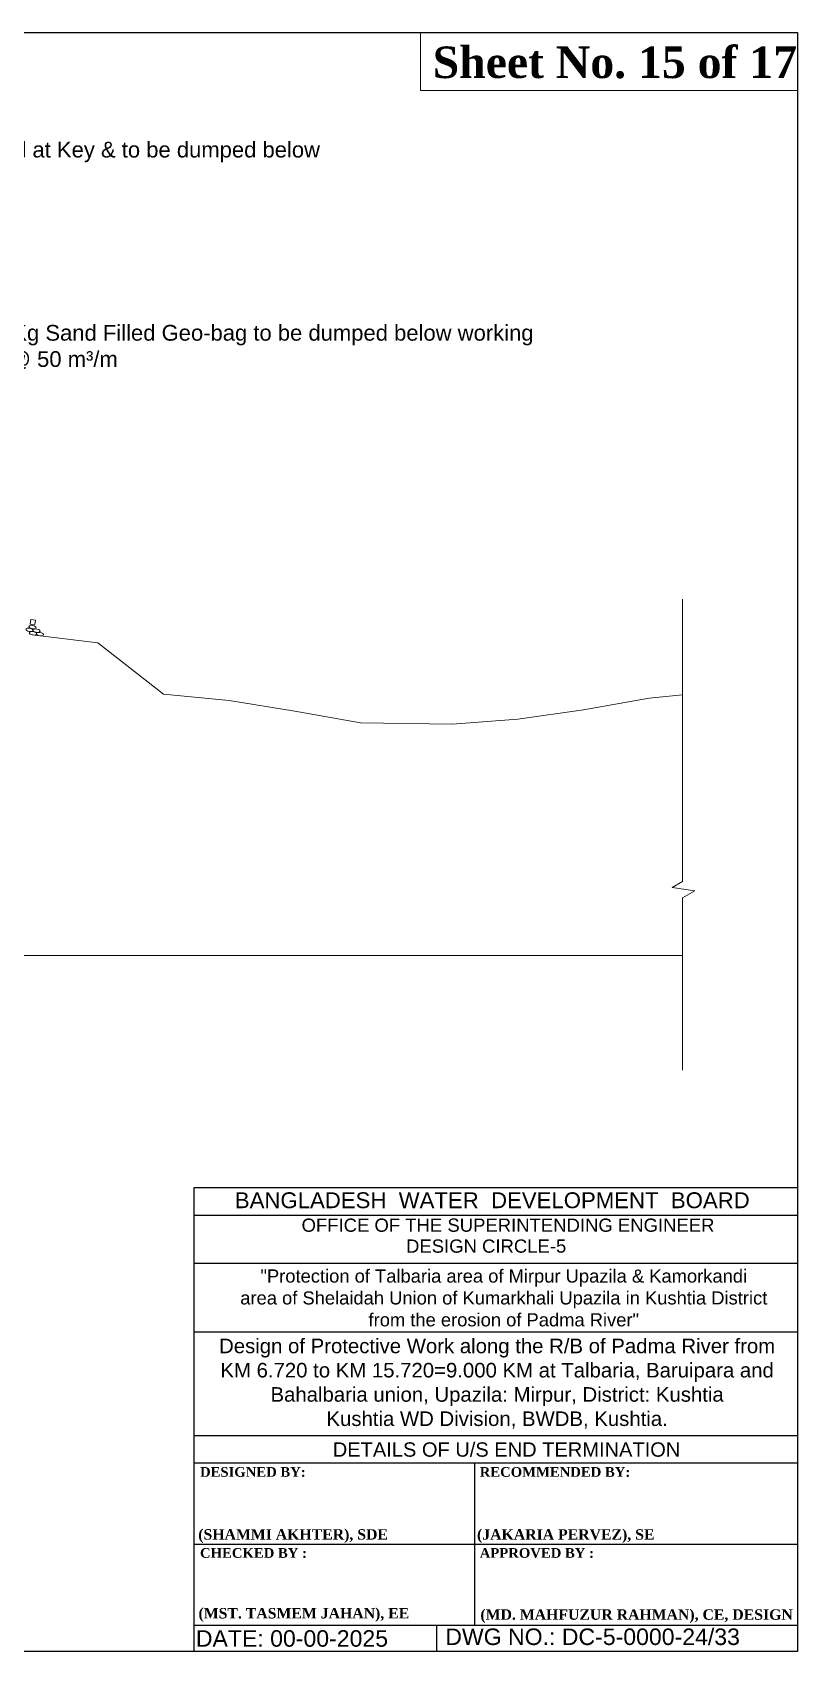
# Model space of a CAD drawing. Header units: inches. Extents: x -885 to 26362, y -28010 to 990.
# Drawn here: x 4216.1 to 4274.4, y -18532 to -18408.7 of the extents above; entities that cross this region are included whole.
import ezdxf
from ezdxf.enums import TextEntityAlignment as Align

# ---------------------------------------------------------------- set-up
doc = ezdxf.new("R2010")
doc.units = ezdxf.units.IN
doc.header["$MEASUREMENT"] = 0
doc.layers.add('LINE', color=7, linetype='Continuous')
doc.styles.add('Kazi_T_H', font='timesbd.ttf')
doc.styles.get("Standard").update_dxf_attribs({"font": 'arial.ttf'})

msp = doc.modelspace()

# ---------------------------------------------------------------- linework, layer by layer
at = {"color": 0, "lineweight": 20}
msp.add_line((4109.349593, -18478.995333), (4265.624975, -18478.995333), dxfattribs=at)
at = {"color": 0, "linetype": 'Continuous', "lineweight": 20, "ltscale": 0.5}
msp.add_lwpolyline([(4265.624975, -18487.716046), (4265.624975, -18474.593804), (4266.573268, -18474.056319), (4264.858071, -18473.806319), (4265.624975, -18473.354056), (4265.624975, -18451.855607)], dxfattribs=at)
at = {"color": 6, "lineweight": 20}
msp.add_lwpolyline([(4216.107603, -18454.564679), (4221.107603, -18455.174679), (4226.107603, -18459.074679), (4231.107603, -18459.574679), (4236.107603, -18460.374679), (4241.107603, -18461.274679), (4248.107603, -18461.374679), (4253.107603, -18460.974679), (4258.107603, -18460.274679), (4263.107603, -18459.374679), (4265.624975, -18459.122942)], dxfattribs=at)
at = {"layer": 'LINE', "color": 0, "linetype": 'ByBlock', "lineweight": -3, "ltscale": 0.5}
for p, q in [((4228.414563, -18496.690536), (4228.414563, -18532.014974)), ((4274.402429, -18496.690536), (4228.414563, -18496.690536)), ((4274.402429, -18498.792585), (4228.414563, -18498.792585)), ((4274.403871, -18502.446403), (4228.416005, -18502.446403)), ((4274.403871, -18507.67371), (4228.416005, -18507.67371)), ((4274.402429, -18515.580014), (4228.414563, -18515.580014)), ((4274.402429, -18517.661646), (4228.414563, -18517.661646)), ((4249.822574, -18530.004058), (4249.822574, -18517.661646)), ((4228.414563, -18523.832852), (4274.402429, -18523.832852)), ((4228.414563, -18530.004058), (4274.402429, -18530.004058)), ((4246.923126, -18532.014974), (4246.923126, -18530.004058))]:
    msp.add_line(p, q, dxfattribs=at)
at = {"layer": 'LINE', "color": 7, "lineweight": -2, "ltscale": 0.5}
msp.add_lwpolyline([(4099.973347, -18532.014974), (4099.973347, -18408.668695), (4274.402429, -18408.668695), (4274.402429, -18532.014974), (4099.973347, -18532.014974)], close=True, dxfattribs=at)
at = {"layer": 'LINE', "color": 7, "lineweight": 20, "ltscale": 0.5}
msp.add_lwpolyline([(4274.402429, -18408.668695), (4245.675144, -18408.668695), (4245.675144, -18413.089356), (4274.402429, -18413.089356)], close=True, dxfattribs=at)
at = {"layer": 'LINE', "color": 0, "linetype": 'ByBlock', "lineweight": 20, "ltscale": 0.5}
msp.add_lwpolyline([(4215.967137, -18453.740034), (4216.314632, -18453.781838), (4216.356436, -18453.434344), (4216.008941, -18453.39254), (4215.967137, -18453.740034)], dxfattribs=at)
at = {"layer": 'LINE', "color": 7, "lineweight": 20, "ltscale": 0.5}
for centre in [(4216.138289, -18453.971521), (4215.89908, -18454.178775), (4216.171478, -18454.443043), (4216.430691, -18454.243632), (4216.703089, -18454.5079)]:
    msp.add_ellipse(centre, major_axis=(-0.273719, 0.048986), ratio=0.4596705317, dxfattribs=at)

# ---------------------------------------------------------------- texts
at = {"layer": 'LINE', "color": 0, "linetype": 'ByBlock', "lineweight": -3, "ltscale": 0.5}
for s, height, p in [('BANGLADESH  WATER  DEVELOPMENT  BOARD', 1.20857176, (4251.150349, -18498.235555)), ('OFFICE OF THE SUPERINTENDING ENGINEER', 1.00802679, (4252.34786, -18500.034643)), ('DESIGN CIRCLE-5', 1.00802679, (4250.685055, -18501.626901))]:
    msp.add_text(s, height=height, dxfattribs=at).set_placement(p, align=Align.CENTER)
msp.add_text('DETAILS OF U/S END TERMINATION', height=1.09299613, dxfattribs=at).set_placement((4252.23655, -18516.598854), align=Align.MIDDLE)
at = {"layer": 'LINE', "color": 0, "linetype": 'ByBlock', "lineweight": -3, "ltscale": 0.5, "style": 'Kazi_T_H'}
for s, p in [('DESIGNED BY:', (4228.891874, -18518.698409)), ('RECOMMENDED BY:', (4250.192847, -18518.698409)), ('CHECKED BY :', (4228.891874, -18524.869615)), ('APPROVED BY :', (4250.192847, -18524.869615))]:
    msp.add_text(s, height=0.7405447, dxfattribs=at).set_placement(p)
at = {"layer": 'LINE', "lineweight": 50, "ltscale": 0.5, "style": 'Kazi_T_H'}
for s, p in [('(SHAMMI AKHTER), SDE', (4228.75538, -18523.482984)), ('(JAKARIA PERVEZ), SE ', (4249.986647, -18523.487361)), ('(MST. TASMEM JAHAN), EE', (4228.774047, -18529.488914)), ('(MD. MAHFUZUR RAHMAN), CE, DESIGN ', (4250.245721, -18529.587995))]:
    msp.add_text(s, height=0.79533182, dxfattribs=at).set_placement(p)
at = {"layer": 'LINE', "color": 0, "linetype": 'ByBlock', "lineweight": -3, "ltscale": 0.5}
for s, p in [('DWG NO.: DC-5-0000-24/33', (4247.571201, -18531.512245)), ('DATE: 00-00-2025', (4228.574342, -18531.641607))]:
    msp.add_text(s, height=1.25682277, dxfattribs=at).set_placement(p)
at = {"layer": 'LINE', "color": 7, "lineweight": 20, "ltscale": 0.5, "insert": (4246.610434, -18409.742194), "char_height": 2.40520848, "width": 29.73368888, "attachment_point": 1}
msp.add_mtext('{\\fTimes New Roman|b1|i0|c0|p18;Sheet No. 15 of 17 }', dxfattribs=at)
at = {"layer": 'LINE', "color": 0, "linetype": 'ByBlock', "lineweight": 20, "ltscale": 0.5, "char_height": 1.2, "attachment_point": 1}
for s, insert in [('\\A1;Assorted C.C Blocks (including block at Key) to be placed at Key & to be dumped below\\Pworking WL  @ 47 m{\\H0.7x;\\S3^ ;} / m (Excluding Void) \\P500 x 500 x 500 --------- 60 %\\P400 x 400 x 400 --------- 40 %', (4172.901484, -18416.999109)), ('250 Kg Sand Filled Geo-bag to be dumped below working \\PWL @ 50 m³/m \\P ', (4211.335039, -18430.952741))]:
    msp.add_mtext(s, dxfattribs=dict(at, insert=insert))
at = {"layer": 'LINE', "color": 0, "linetype": 'ByBlock', "lineweight": -3, "ltscale": 0.5, "attachment_point": 2}
for s, insert, char_height, width in [('\\pt4.271;"Protection of Talbaria area of Mirpur Upazila & Kamorkandi \\Parea of Shelaidah Union of Kumarkhali Upazila in Kushtia District \\Pfrom the erosion of Padma River"', (4252.025939, -18502.904731), 1, 54.73696935), ('Design of Protective Work along the R/B of Padma River from \\PKM 6.720 to KM 15.720=9.000 KM at Talbaria, Baruipara and Bahalbaria union, Upazila: Mirpur, District: Kushtia\\PKushtia WD Division, BWDB, Kushtia.', (4251.519184, -18508.173172), 1.108829466, 48.06417455)]:
    msp.add_mtext(s, dxfattribs=dict(at, insert=insert, char_height=char_height, width=width))

doc.saveas('drawing.dxf')
